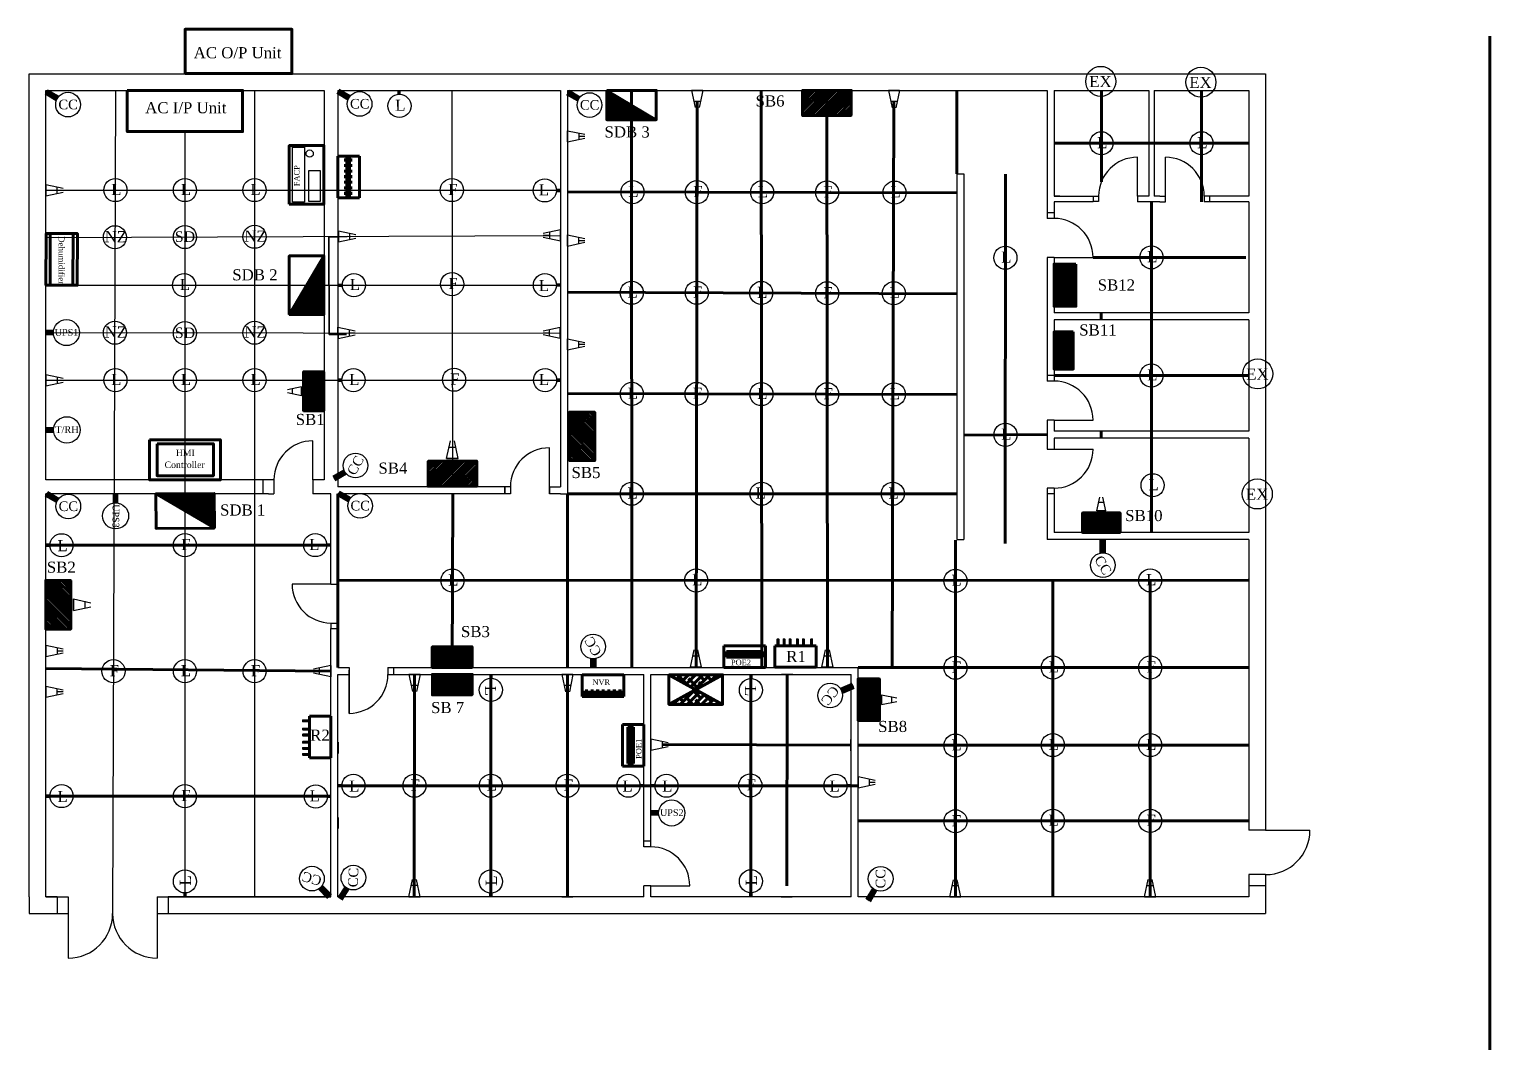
# Model space of a CAD drawing. Header units: metres. Extents: x 59 to 203, y 25 to 76.
# Drawn here: x 59.84 to 86.1, y 55.81 to 74.04 of the extents above; entities that cross this region are included whole.
import ezdxf
from ezdxf.enums import TextEntityAlignment as Align

# ---------------------------------------------------------------- set-up
doc = ezdxf.new("R2010")
doc.units = ezdxf.units.M
doc.header["$LTSCALE"] = 1e-05
doc.header["$MEASUREMENT"] = 0
doc.linetypes.add('DASHED2', pattern=[0.375, 0.25, -0.125])
doc.layers.add('Grid', color=140, linetype='Continuous')
doc.layers.add('Wire(Switch)', color=50, linetype='DASHED2')
doc.styles.get("Standard").update_dxf_attribs({"font": 'times.ttf'})

# ---------------------------------------------------------------- blocks, each defined once
blk = doc.blocks.new('normal door')
for p, q in [((0, 0.125), (0, 0.825)), ((-0.7, 0.125), (-0.8, 0.125)), ((-0.8, 0.125), (-0.8, 0)), ((-0.7, 0), (-0.8, 0)), ((-0.7, 0.125), (-0.7, 0)), ((0, 0.125), (0, 0))]:
    blk.add_line(p, q)
blk.add_arc((0, 0.125), 0.7, 90, 180)

msp = doc.modelspace()

# ---------------------------------------------------------------- hatches: boundary and pattern name
at = {"lineweight": 60}
h = msp.add_hatch(dxfattribs=at)
h.set_pattern_fill('ANSI31', color=256, scale=0.221801, angle=0.0166, style=0)
h.set_pattern_definition([(45.01664, (58.831054, 57.83356), (-0.019610316, 0.019598928), [])])
h.paths.add_polyline_path([(71.113, 72.407), (70.223, 72.933), (70.223, 72.407)])
h = msp.add_hatch(dxfattribs=at)
h.set_pattern_fill('ANSI31', color=256, scale=0.447342, angle=180)
h.set_pattern_definition([(225, (111.40776, 100.661645), (0.03953984, -0.03953984), [])])
h.paths.add_polyline_path([(74.617, 72.484), (74.617, 72.934), (73.743, 72.934), (73.743, 72.484)])
h = msp.add_hatch(dxfattribs=at)
h.set_pattern_fill('ANSI31', color=256, scale=0.261867, angle=90, style=0)
h.set_pattern_definition([(135, (82.33848, 55.454056), (-0.02314598, -0.02314598), [])])
h.paths.add_polyline_path([(65.137, 69.959), (64.515, 68.909), (65.137, 68.909)])
h = msp.add_hatch(dxfattribs=at)
h.set_pattern_fill('ANSI31', color=256, scale=0.388692, angle=-90)
h.set_pattern_definition([(315, (54.17217, 101.781006), (0.034355855, 0.034355855), [])])
h.paths.add_polyline_path([(78.655, 69.814), (78.264, 69.814), (78.264, 69.055), (78.655, 69.055)])
h = msp.add_hatch(dxfattribs=at)
h.set_pattern_fill('ANSI31', color=256, scale=0.342004, angle=-90)
h.set_pattern_definition([(315, (57.066023, 96.720635), (0.03022915, 0.03022915), [])])
h.paths.add_polyline_path([(78.608, 68.593), (78.264, 68.593), (78.264, 67.925), (78.608, 67.925)])
h = msp.add_hatch(dxfattribs=at)
h.set_pattern_fill('ANSI31', color=256, scale=0.359311, angle=90)
h.set_pattern_definition([(135, (87.405486, 37.62335), (-0.03175889, -0.03175889), [])])
h.paths.add_polyline_path([(64.773, 67.174), (65.135, 67.174), (65.135, 67.876), (64.773, 67.876)])
h = msp.add_hatch(dxfattribs=at)
h.set_pattern_fill('ANSI31', color=256, scale=0.447342, angle=-90)
h.set_pattern_definition([(315, (41.83, 103.94314), (0.03953984, 0.03953984), [])])
h.paths.add_polyline_path([(70.007, 67.153), (69.557, 67.153), (69.557, 66.279), (70.007, 66.279)])
h = msp.add_hatch(dxfattribs=at)
h.set_pattern_fill('ANSI31', color=256, scale=0.447342)
h.set_pattern_definition([(45, (30.219447, 38.091794), (-0.03953984, 0.03953984), [])])
h.paths.add_polyline_path([(67.01, 66.269), (67.01, 65.819), (67.884, 65.819), (67.884, 66.269)])
h = msp.add_hatch(dxfattribs=at)
h.set_pattern_fill('ANSI31', color=256, scale=0.261867, angle=180.422, style=0)
h.set_pattern_definition([(225.42197, (76.49242, 82.988565), (0.023315812, -0.02297489), [])])
h.paths.add_polyline_path([(62.114, 65.68), (63.169, 65.066), (63.164, 65.688)])
h = msp.add_hatch(dxfattribs=at)
h.set_pattern_fill('ANSI31', color=256, scale=0.347025)
h.set_pattern_definition([(45, (50.232617, 43.47979), (-0.03067299, 0.03067299), [])])
h.paths.add_polyline_path([(78.773, 65.338), (78.773, 64.989), (79.451, 64.989), (79.451, 65.338)])
h = msp.add_hatch(dxfattribs=at)
h.set_pattern_fill('ANSI31', color=256, scale=0.447342, angle=-90)
h.set_pattern_definition([(315, (32.40969, 100.91581), (0.03953984, 0.03953984), [])])
h.paths.add_polyline_path([(60.587, 64.125), (60.137, 64.125), (60.137, 63.251), (60.587, 63.251)])
h = msp.add_hatch(dxfattribs=at)
h.set_pattern_fill('ANSI31', color=256, scale=0.367618)
h.set_pattern_definition([(45, (36.84851, 39.77544), (-0.032493114, 0.032493114), [])])
h.paths.add_polyline_path([(67.082, 62.931), (67.082, 62.561), (67.8, 62.561), (67.8, 62.931)])
h = msp.add_hatch(dxfattribs=at)
h.set_pattern_fill('ANSI31', color=256, scale=0.365629, angle=180)
h.set_pattern_definition([(225, (97.87356, 85.096983), (0.03231735, -0.03231735), [])])
h.paths.add_polyline_path([(67.803, 62.067), (67.803, 62.434), (67.089, 62.434), (67.089, 62.067)])
h = msp.add_hatch(dxfattribs=at)
h.set_pattern_fill('ANSI38', color=256, scale=0.720766)
h.set_pattern_definition([(45, (22.98428, 18.68892), (-0.06370732, 0.06370732), []), (135, (22.98428, 18.68892), (-0.19112195, 0.06370732), [0.2252394, -0.13514363])])
h.paths.add_polyline_path([(71.338, 62.428), (71.822, 62.162), (72.305, 62.428)])
h.paths.add_polyline_path([(72.305, 61.896), (71.822, 62.162), (71.338, 61.896)])
h = msp.add_hatch(dxfattribs=at)
h.set_pattern_fill('ANSI31', color=256, scale=0.382647, angle=-90)
h.set_pattern_definition([(315, (51.021834, 93.823957), (0.033821574, 0.033821574), [])])
h.paths.add_polyline_path([(75.124, 62.354), (74.739, 62.354), (74.739, 61.607), (75.124, 61.607)])

# ---------------------------------------------------------------- linework, layer by layer
for p, q in [((86.096, 73.912), (86.096, 44.059)), ((60.331, 72.761), (60.131, 72.878)), ((60.346, 72.793), (60.146, 72.91)), ((60.363, 72.817), (60.163, 72.934)), ((65.573, 72.773), (65.373, 72.89)), ((65.588, 72.805), (65.388, 72.922)), ((65.605, 72.829), (65.405, 72.946)), ((69.706, 72.753), (69.506, 72.87)), ((69.721, 72.785), (69.521, 72.902)), ((69.737, 72.809), (69.538, 72.926)), ((60.216, 70.362), (60.216, 69.434)), ((60.631, 70.36), (60.625, 69.433)), ((60.275, 68.604), (60.135, 68.604)), ((60.275, 68.556), (60.135, 68.556)), ((60.275, 68.604), (60.275, 68.604)), ((60.278, 66.855), (60.135, 66.855)), ((60.278, 66.805), (60.135, 66.805)), ((60.278, 66.855), (60.278, 66.855)), ((65.501, 66.103), (65.302, 65.985)), ((65.514, 66.077), (65.315, 65.959)), ((65.535, 66.049), (65.336, 65.93)), ((60.335, 65.536), (60.135, 65.653)), ((60.35, 65.568), (60.151, 65.685)), ((60.367, 65.592), (60.167, 65.709)), ((61.368, 65.518), (61.368, 65.684)), ((61.416, 65.518), (61.416, 65.684)), ((65.582, 65.547), (65.382, 65.664)), ((65.597, 65.579), (65.397, 65.696)), ((65.614, 65.603), (65.414, 65.72)), ((61.416, 65.518), (61.416, 65.518)), ((79.105, 64.618), (79.103, 64.849)), ((79.14, 64.621), (79.138, 64.852)), ((79.169, 64.619), (79.167, 64.85)), ((69.948, 62.716), (69.949, 62.559)), ((69.978, 62.715), (69.978, 62.559)), ((70.013, 62.717), (70.013, 62.559)), ((71.338, 62.428), (72.305, 61.896)), ((72.305, 62.428), (71.338, 61.896)), ((74.427, 62.171), (74.641, 62.259)), ((74.443, 62.139), (74.657, 62.227)), ((74.452, 62.112), (74.666, 62.2)), ((71.157, 59.967), (71.016, 59.967)), ((71.157, 59.919), (71.016, 59.919)), ((71.157, 59.967), (71.157, 59.967)), ((65.054, 58.584), (65.216, 58.418)), ((65.077, 58.603), (65.238, 58.437)), ((65.1, 58.63), (65.261, 58.464)), ((65.525, 58.611), (65.401, 58.415)), ((65.548, 58.594), (65.425, 58.398)), ((65.58, 58.577), (65.456, 58.382)), ((75.01, 58.585), (74.893, 58.385)), ((75.034, 58.569), (74.917, 58.369)), ((75.065, 58.553), (74.949, 58.353))]:
    msp.add_line(p, q, dxfattribs=at)
for p, q in [((59.839, 58.434), (59.839, 73.234)), ((69.389, 73.234), (69.539, 73.234)), ((78.114, 73.234), (78.264, 73.234)), ((79.964, 73.234), (80.064, 73.234)), ((82.064, 73.234), (82.064, 68.934)), ((60.139, 72.934), (65.139, 72.934)), ((65.139, 72.934), (65.139, 65.934)), ((65.389, 72.934), (65.389, 69.304)), ((69.389, 72.934), (69.389, 65.809)), ((69.514, 72.934), (69.514, 65.684)), ((78.139, 72.934), (78.139, 70.634)), ((78.139, 72.934), (78.139, 70.634)), ((78.264, 72.934), (78.264, 71.034)), ((79.964, 72.934), (79.964, 71.034)), ((80.064, 72.934), (80.064, 71.034)), ((81.764, 72.934), (81.764, 71.034)), ((81.764, 72.934), (81.764, 71.034)), ((81.764, 72.934), (81.764, 71.034)), ((82.064, 72.934), (82.064, 71.034)), ((79.764, 71.034), (79.764, 71.734)), ((80.264, 71.034), (80.264, 71.734)), ((76.514, 71.434), (76.514, 64.859)), ((76.514, 71.434), (76.639, 71.434)), ((76.639, 71.434), (76.639, 64.859)), ((78.364, 71.034), (78.264, 71.034)), ((78.264, 71.034), (79.064, 71.034)), ((78.264, 70.934), (78.264, 70.634)), ((78.964, 70.934), (78.264, 70.934)), ((78.964, 71.034), (78.964, 70.934)), ((78.964, 71.034), (78.964, 70.935)), ((79.064, 70.935), (78.964, 70.935)), ((79.064, 71.034), (79.064, 70.935)), ((79.764, 71.034), (79.764, 70.934)), ((79.964, 71.034), (79.764, 71.034)), ((80.164, 70.934), (79.764, 70.934)), ((80.164, 71.034), (80.064, 71.034)), ((80.164, 71.034), (80.264, 71.034)), ((80.164, 70.934), (80.264, 70.934)), ((80.264, 70.934), (80.264, 71.034)), ((81.764, 71.034), (80.964, 71.034)), ((80.964, 71.034), (80.964, 70.934)), ((81.764, 70.934), (80.964, 70.934)), ((81.064, 70.934), (81.064, 71.034)), ((81.764, 70.934), (81.764, 69.934)), ((81.764, 70.934), (81.764, 68.934)), ((78.264, 70.734), (78.139, 70.734)), ((78.264, 70.634), (78.139, 70.634)), ((78.139, 69.934), (78.139, 67.709)), ((78.139, 69.934), (78.139, 67.709)), ((78.264, 69.934), (78.139, 69.934)), ((78.264, 69.934), (78.264, 68.934)), ((78.264, 69.934), (78.964, 69.934)), ((65.389, 69.304), (65.389, 65.809)), ((81.764, 68.934), (78.264, 68.934)), ((78.264, 68.809), (78.264, 67.709)), ((81.764, 68.809), (78.264, 68.809)), ((82.064, 68.934), (82.064, 68.834)), ((82.064, 68.834), (82.064, 68.734)), ((78.264, 67.809), (78.139, 67.809)), ((78.264, 67.709), (78.139, 67.709)), ((78.139, 67.009), (78.139, 66.484)), ((78.264, 67.009), (78.139, 67.009)), ((78.264, 67.009), (78.264, 66.809)), ((78.264, 67.009), (78.964, 67.009)), ((81.764, 66.809), (78.264, 66.809)), ((82.064, 66.81), (82.064, 66.673)), ((64.939, 65.934), (64.939, 66.634)), ((78.139, 66.484), (78.964, 66.484)), ((78.264, 66.684), (78.264, 66.484)), ((81.764, 66.684), (78.264, 66.684)), ((64.139, 65.934), (60.139, 65.934)), ((64.039, 65.934), (64.039, 65.684)), ((64.239, 65.934), (64.139, 65.934)), ((64.239, 65.934), (64.239, 65.684)), ((65.139, 65.934), (64.939, 65.934)), ((64.939, 65.934), (64.939, 65.684)), ((60.139, 58.434), (60.139, 65.684)), ((64.139, 65.684), (60.139, 65.684)), ((64.139, 65.684), (64.239, 65.684)), ((65.264, 65.684), (64.939, 65.684)), ((65.264, 64.059), (65.264, 65.684)), ((68.39, 65.809), (65.389, 65.809)), ((65.389, 64.059), (65.389, 65.684)), ((68.39, 65.684), (65.389, 65.684)), ((68.39, 65.684), (68.39, 65.809)), ((69.19, 65.684), (69.19, 65.809)), ((69.19, 65.809), (69.389, 65.809)), ((69.39, 65.684), (69.19, 65.684)), ((69.389, 65.684), (69.514, 65.684)), ((78.139, 65.784), (78.139, 64.859)), ((78.264, 65.784), (78.139, 65.784)), ((78.264, 65.684), (78.139, 65.684)), ((78.264, 65.784), (78.264, 64.984)), ((76.514, 64.859), (76.639, 64.859)), ((81.764, 64.859), (78.139, 64.859)), ((81.764, 64.984), (78.264, 64.984)), ((65.264, 64.059), (65.389, 64.059)), ((65.264, 58.434), (65.264, 63.259)), ((65.264, 63.259), (65.389, 63.259)), ((65.389, 62.559), (65.389, 63.259)), ((65.389, 62.559), (65.589, 62.559)), ((65.389, 62.559), (65.589, 62.559)), ((65.589, 62.559), (65.589, 62.434)), ((65.589, 61.734), (65.589, 62.514)), ((66.289, 62.559), (74.739, 62.559)), ((66.289, 62.559), (66.289, 62.434)), ((66.389, 62.559), (66.389, 62.434)), ((74.739, 58.434), (74.739, 62.559)), ((65.264, 58.434), (65.264, 62.434)), ((65.389, 58.434), (65.389, 62.434)), ((65.389, 62.434), (65.589, 62.434)), ((65.589, 62.434), (65.589, 61.734)), ((66.289, 62.434), (70.889, 62.434)), ((70.889, 59.334), (70.889, 62.434)), ((71.014, 59.334), (71.014, 62.434)), ((71.014, 62.434), (74.614, 62.434)), ((74.614, 58.434), (74.614, 62.434)), ((82.064, 59.831), (82.064, 59.634)), ((82.064, 59.634), (82.864, 59.634)), ((71.014, 59.434), (70.889, 59.434)), ((71.014, 59.334), (70.889, 59.334)), ((82.064, 58.834), (82.064, 58.134)), ((70.889, 58.434), (70.889, 58.634)), ((71.014, 58.634), (70.889, 58.634)), ((71.014, 58.434), (71.014, 58.634)), ((71.014, 58.634), (71.714, 58.634)), ((59.839, 58.434), (59.839, 58.134)), ((60.339, 58.434), (60.139, 58.434)), ((60.139, 58.434), (60.539, 58.434)), ((60.339, 58.434), (60.339, 58.134)), ((60.539, 58.434), (60.539, 58.134)), ((62.139, 58.434), (65.264, 58.434)), ((62.139, 58.434), (62.139, 58.134)), ((65.264, 58.434), (62.339, 58.434)), ((62.339, 58.434), (62.339, 58.134)), ((75.739, 58.434), (75.739, 58.436)), ((59.839, 58.134), (60.139, 58.134)), ((60.139, 58.134), (60.539, 58.134)), ((60.539, 58.134), (60.539, 57.334)), ((62.139, 58.134), (82.064, 58.134)), ((62.139, 58.134), (62.139, 57.334))]:
    msp.add_line(p, q)
at = {"color": 0, "lineweight": 60}
for p, q in [((66.483, 72.934), (66.484, 72.863)), ((66.492, 72.934), (66.493, 72.864)), ((70.223, 72.933), (71.113, 72.407)), ((75.386, 72.934), (75.386, 72.934)), ((65.389, 71.005), (65.389, 71.753)), ((65.389, 71.753), (65.774, 71.753)), ((65.523, 71.71), (65.523, 71.66)), ((65.623, 71.71), (65.523, 71.71)), ((65.623, 71.71), (65.623, 71.66)), ((65.774, 71.753), (65.774, 71.005)), ((65.623, 71.66), (65.523, 71.66)), ((65.523, 71.61), (65.523, 71.56)), ((65.623, 71.61), (65.523, 71.61)), ((65.623, 71.61), (65.523, 71.61)), ((65.623, 71.56), (65.523, 71.56)), ((65.523, 71.51), (65.523, 71.46)), ((65.623, 71.51), (65.523, 71.51)), ((65.623, 71.46), (65.523, 71.46)), ((65.623, 71.61), (65.623, 71.56)), ((65.623, 71.51), (65.623, 71.46)), ((65.523, 71.41), (65.523, 71.36)), ((65.623, 71.41), (65.523, 71.41)), ((65.623, 71.36), (65.523, 71.36)), ((65.523, 71.31), (65.523, 71.26)), ((65.623, 71.31), (65.523, 71.31)), ((65.623, 71.26), (65.523, 71.26)), ((65.523, 71.21), (65.523, 71.16)), ((65.623, 71.21), (65.523, 71.21)), ((65.623, 71.16), (65.523, 71.16)), ((65.623, 71.41), (65.623, 71.36)), ((65.623, 71.31), (65.623, 71.26)), ((65.623, 71.21), (65.623, 71.16)), ((65.774, 71.005), (65.389, 71.005)), ((65.523, 71.11), (65.523, 71.06)), ((65.623, 71.11), (65.523, 71.11)), ((65.623, 71.06), (65.523, 71.06)), ((65.623, 71.11), (65.623, 71.06)), ((69.387, 71.139), (69.316, 71.14)), ((69.387, 71.13), (69.316, 71.131)), ((64.515, 68.909), (65.137, 69.959)), ((65.398, 69.436), (65.469, 69.437)), ((65.398, 69.427), (65.469, 69.428)), ((69.39, 69.44), (69.319, 69.44)), ((69.39, 69.431), (69.319, 69.431)), ((79.113, 68.934), (79.113, 68.809)), ((65.389, 67.731), (65.46, 67.731)), ((65.389, 67.721), (65.46, 67.721)), ((69.39, 67.732), (69.32, 67.731)), ((69.39, 67.722), (69.32, 67.722)), ((79.112, 66.809), (79.112, 66.684)), ((63.169, 65.066), (62.114, 65.68)), ((65.389, 62.559), (65.389, 65.684)), ((79.112, 64.989), (79.112, 64.984)), ((60.142, 64.762), (60.213, 64.762)), ((60.142, 64.753), (60.213, 64.753)), ((65.26, 64.765), (65.189, 64.765)), ((65.26, 64.756), (65.189, 64.756)), ((72.326, 62.561), (72.326, 62.946)), ((72.326, 62.946), (73.073, 62.946)), ((72.373, 62.846), (73.023, 62.846)), ((72.373, 62.846), (72.373, 62.746)), ((72.423, 62.846), (72.423, 62.746)), ((72.473, 62.846), (72.473, 62.746)), ((72.473, 62.846), (72.473, 62.746)), ((72.523, 62.846), (72.523, 62.746)), ((72.573, 62.846), (72.573, 62.746)), ((72.623, 62.846), (72.623, 62.746)), ((72.673, 62.846), (72.673, 62.746)), ((72.723, 62.846), (72.723, 62.746)), ((72.773, 62.846), (72.773, 62.746)), ((72.823, 62.846), (72.823, 62.746)), ((72.873, 62.846), (72.873, 62.746)), ((72.923, 62.846), (72.923, 62.746)), ((72.973, 62.846), (72.973, 62.746)), ((73.023, 62.846), (73.023, 62.746)), ((73.073, 62.946), (73.073, 62.561)), ((73.241, 62.564), (73.241, 62.948)), ((73.241, 62.948), (73.988, 62.948)), ((73.988, 62.948), (73.988, 62.564)), ((73.073, 62.561), (72.326, 62.561)), ((72.373, 62.746), (73.023, 62.746)), ((73.988, 62.564), (73.241, 62.564)), ((68.135, 62.435), (68.135, 62.365)), ((68.144, 62.435), (68.144, 62.365)), ((69.78, 62.425), (70.527, 62.425)), ((69.78, 62.04), (69.78, 62.425)), ((70.527, 62.425), (70.527, 62.04)), ((72.81, 62.431), (72.81, 62.36)), ((72.819, 62.431), (72.819, 62.36)), ((70.527, 62.04), (69.78, 62.04)), ((69.884, 62.14), (69.834, 62.14)), ((69.834, 62.04), (69.834, 62.14)), ((69.884, 62.04), (69.834, 62.04)), ((69.884, 62.04), (69.884, 62.14)), ((69.984, 62.14), (69.934, 62.14)), ((69.934, 62.04), (69.934, 62.14)), ((69.984, 62.04), (69.934, 62.04)), ((69.984, 62.04), (69.984, 62.14)), ((70.084, 62.14), (70.034, 62.14)), ((70.034, 62.04), (70.034, 62.14)), ((70.084, 62.04), (70.034, 62.04)), ((70.084, 62.04), (70.084, 62.14)), ((70.184, 62.14), (70.134, 62.14)), ((70.134, 62.04), (70.134, 62.14)), ((70.184, 62.04), (70.134, 62.04)), ((70.184, 62.04), (70.184, 62.14)), ((70.284, 62.14), (70.234, 62.14)), ((70.234, 62.04), (70.234, 62.14)), ((70.284, 62.04), (70.234, 62.04)), ((70.284, 62.04), (70.284, 62.14)), ((70.384, 62.14), (70.334, 62.14)), ((70.334, 62.04), (70.334, 62.14)), ((70.384, 62.04), (70.334, 62.04)), ((70.384, 62.04), (70.384, 62.14)), ((70.384, 62.04), (70.384, 62.14)), ((70.484, 62.14), (70.434, 62.14)), ((70.434, 62.04), (70.434, 62.14)), ((70.484, 62.04), (70.434, 62.04)), ((70.484, 62.04), (70.484, 62.14)), ((64.879, 60.936), (64.879, 61.684)), ((64.879, 61.684), (65.264, 61.684)), ((65.264, 61.684), (65.264, 60.936)), ((70.503, 60.787), (70.503, 61.535)), ((70.503, 61.535), (70.888, 61.535)), ((70.603, 61.485), (70.703, 61.485)), ((70.603, 60.835), (70.603, 61.485)), ((70.703, 60.835), (70.703, 61.485)), ((70.888, 61.535), (70.888, 60.787)), ((70.603, 61.435), (70.703, 61.435)), ((70.603, 61.385), (70.703, 61.385)), ((70.603, 61.335), (70.703, 61.335)), ((70.603, 61.285), (70.703, 61.285)), ((70.603, 61.235), (70.703, 61.235)), ((70.603, 61.185), (70.703, 61.185)), ((65.264, 60.936), (64.879, 60.936)), ((70.603, 61.135), (70.703, 61.135)), ((70.603, 61.085), (70.703, 61.085)), ((70.603, 61.035), (70.703, 61.035)), ((70.603, 60.985), (70.703, 60.985)), ((70.603, 60.935), (70.703, 60.935)), ((70.603, 60.935), (70.703, 60.935)), ((70.888, 60.787), (70.503, 60.787)), ((70.603, 60.885), (70.703, 60.885)), ((70.603, 60.835), (70.703, 60.835)), ((65.388, 60.439), (65.459, 60.439)), ((65.388, 60.43), (65.459, 60.43)), ((70.89, 60.439), (70.82, 60.439)), ((70.89, 60.43), (70.82, 60.43)), ((71.015, 60.439), (71.086, 60.439)), ((71.015, 60.43), (71.086, 60.43)), ((74.614, 60.439), (74.543, 60.439)), ((74.614, 60.43), (74.543, 60.43)), ((60.142, 60.252), (60.213, 60.252)), ((60.142, 60.242), (60.213, 60.242)), ((65.268, 60.246), (65.198, 60.246)), ((65.268, 60.237), (65.198, 60.237)), ((62.634, 58.434), (62.634, 58.505)), ((62.643, 58.434), (62.643, 58.505)), ((68.134, 58.432), (68.134, 58.503)), ((68.143, 58.432), (68.143, 58.503)), ((72.809, 58.436), (72.809, 58.507)), ((72.818, 58.436), (72.818, 58.507))]:
    msp.add_line(p, q, dxfattribs=at)
at = {"color": 0}
for p, q in [((71.746, 72.935), (71.948, 72.935)), ((71.948, 72.935), (71.746, 72.935)), ((71.746, 72.935), (71.812, 72.626)), ((71.906, 72.737), (71.788, 72.737)), ((71.847, 72.737), (71.847, 72.626)), ((71.847, 72.737), (71.847, 72.626)), ((71.948, 72.935), (71.882, 72.626)), ((75.284, 72.934), (75.486, 72.934)), ((75.486, 72.934), (75.284, 72.934)), ((75.284, 72.934), (75.35, 72.624)), ((75.444, 72.735), (75.326, 72.735)), ((75.385, 72.735), (75.385, 72.624)), ((75.385, 72.735), (75.385, 72.624)), ((75.486, 72.934), (75.42, 72.624)), ((69.519, 72.009), (69.519, 72.211)), ((69.519, 72.211), (69.828, 72.146)), ((69.519, 72.211), (69.519, 72.009)), ((69.519, 72.009), (69.829, 72.075)), ((69.718, 72.169), (69.718, 72.052)), ((69.718, 72.11), (69.828, 72.111)), ((69.718, 72.11), (69.828, 72.111)), ((60.139, 71.042), (60.139, 71.244)), ((60.139, 71.244), (60.449, 71.178)), ((60.139, 71.244), (60.139, 71.042)), ((60.338, 71.201), (60.338, 71.084)), ((65.139, 71.042), (65.139, 71.244)), ((65.139, 71.244), (65.139, 71.042)), ((60.139, 71.042), (60.449, 71.107)), ((60.338, 71.143), (60.449, 71.143)), ((60.338, 71.143), (60.449, 71.143)), ((65.399, 70.21), (65.398, 70.412)), ((65.398, 70.412), (65.708, 70.347)), ((65.398, 70.412), (65.399, 70.21)), ((65.597, 70.37), (65.597, 70.253)), ((69.389, 70.427), (69.08, 70.361)), ((69.19, 70.385), (69.19, 70.267)), ((69.389, 70.225), (69.389, 70.427)), ((69.389, 70.427), (69.389, 70.225)), ((65.399, 70.21), (65.708, 70.277)), ((65.597, 70.311), (65.708, 70.312)), ((65.597, 70.311), (65.708, 70.312)), ((69.19, 70.326), (69.08, 70.326)), ((69.19, 70.326), (69.08, 70.326)), ((69.389, 70.225), (69.08, 70.291)), ((69.517, 70.137), (69.516, 70.339)), ((69.516, 70.339), (69.826, 70.274)), ((69.516, 70.339), (69.517, 70.137)), ((69.517, 70.137), (69.826, 70.204)), ((69.715, 70.297), (69.715, 70.18)), ((69.715, 70.239), (69.826, 70.239)), ((69.715, 70.239), (69.826, 70.239)), ((65.391, 68.475), (65.39, 68.677)), ((65.39, 68.677), (65.7, 68.612)), ((65.39, 68.677), (65.391, 68.475)), ((65.391, 68.475), (65.7, 68.542)), ((65.589, 68.635), (65.59, 68.518)), ((65.59, 68.577), (65.7, 68.577)), ((65.59, 68.577), (65.7, 68.577)), ((69.387, 68.674), (69.078, 68.608)), ((69.188, 68.573), (69.078, 68.573)), ((69.188, 68.573), (69.078, 68.573)), ((69.387, 68.472), (69.078, 68.538)), ((69.188, 68.632), (69.188, 68.514)), ((69.387, 68.472), (69.387, 68.674)), ((69.387, 68.674), (69.387, 68.472)), ((69.517, 68.268), (69.516, 68.47)), ((69.516, 68.47), (69.826, 68.405)), ((69.516, 68.47), (69.517, 68.268)), ((69.517, 68.268), (69.826, 68.335)), ((69.715, 68.429), (69.715, 68.311)), ((69.715, 68.37), (69.826, 68.37)), ((69.715, 68.37), (69.826, 68.37)), ((60.14, 67.625), (60.14, 67.827)), ((60.14, 67.827), (60.449, 67.761)), ((60.14, 67.827), (60.14, 67.625)), ((60.339, 67.785), (60.339, 67.667)), ((60.14, 67.625), (60.449, 67.691)), ((60.339, 67.726), (60.449, 67.726)), ((60.339, 67.726), (60.449, 67.726)), ((64.736, 67.608), (64.481, 67.554)), ((64.736, 67.442), (64.481, 67.496)), ((64.572, 67.477), (64.572, 67.573)), ((64.736, 67.608), (64.736, 67.442)), ((64.736, 67.442), (64.736, 67.608)), ((67.343, 66.315), (67.411, 66.633)), ((67.387, 66.519), (67.507, 66.519)), ((67.551, 66.315), (67.483, 66.633)), ((67.551, 66.315), (67.343, 66.315)), ((67.343, 66.315), (67.551, 66.315)), ((61.388, 65.934), (61.388, 65.934)), ((79.031, 65.374), (79.084, 65.62)), ((79.065, 65.532), (79.159, 65.532)), ((79.192, 65.374), (79.14, 65.62)), ((79.192, 65.374), (79.031, 65.374)), ((79.031, 65.374), (79.192, 65.374)), ((60.633, 63.585), (60.633, 63.792)), ((60.633, 63.792), (60.95, 63.724)), ((60.633, 63.792), (60.633, 63.585)), ((60.633, 63.585), (60.95, 63.652)), ((60.837, 63.749), (60.837, 63.628)), ((60.141, 62.758), (60.141, 62.96)), ((60.141, 62.96), (60.451, 62.894)), ((60.141, 62.96), (60.141, 62.758)), ((60.141, 62.758), (60.451, 62.824)), ((60.34, 62.918), (60.34, 62.8)), ((60.34, 62.859), (60.451, 62.859)), ((60.34, 62.859), (60.451, 62.859)), ((71.725, 62.566), (71.791, 62.875)), ((71.885, 62.764), (71.767, 62.764)), ((71.826, 62.764), (71.826, 62.875)), ((71.826, 62.764), (71.826, 62.875)), ((71.927, 62.566), (71.861, 62.875)), ((74.089, 62.566), (74.155, 62.875)), ((74.249, 62.764), (74.131, 62.764)), ((74.19, 62.764), (74.19, 62.875)), ((74.19, 62.764), (74.19, 62.875)), ((74.291, 62.566), (74.225, 62.875)), ((65.259, 62.593), (64.949, 62.527)), ((65.06, 62.433), (65.06, 62.551)), ((65.259, 62.593), (65.259, 62.391)), ((65.259, 62.391), (65.259, 62.593)), ((71.725, 62.566), (71.927, 62.566)), ((71.927, 62.566), (71.725, 62.566)), ((74.089, 62.566), (74.291, 62.566)), ((74.291, 62.566), (74.089, 62.566)), ((65.06, 62.492), (64.949, 62.492)), ((65.06, 62.492), (64.949, 62.492)), ((65.259, 62.391), (64.949, 62.457)), ((66.663, 62.436), (66.865, 62.436)), ((66.865, 62.436), (66.663, 62.436)), ((66.663, 62.436), (66.729, 62.126)), ((66.823, 62.237), (66.705, 62.237)), ((66.764, 62.237), (66.764, 62.126)), ((66.764, 62.237), (66.764, 62.126)), ((66.865, 62.436), (66.799, 62.126)), ((69.413, 62.433), (69.615, 62.433)), ((69.615, 62.433), (69.413, 62.433)), ((69.413, 62.433), (69.479, 62.124)), ((69.573, 62.234), (69.456, 62.234)), ((69.514, 62.234), (69.514, 62.124)), ((69.514, 62.234), (69.514, 62.124)), ((69.615, 62.433), (69.55, 62.124)), ((73.363, 62.432), (73.565, 62.432)), ((73.565, 62.432), (73.363, 62.432)), ((60.141, 62.226), (60.141, 62.024)), ((60.141, 62.024), (60.141, 62.226)), ((60.141, 62.226), (60.451, 62.16)), ((60.141, 62.024), (60.451, 62.089)), ((60.34, 62.066), (60.34, 62.183)), ((60.34, 62.125), (60.451, 62.125)), ((60.34, 62.125), (60.451, 62.125)), ((75.163, 61.892), (75.163, 62.069)), ((75.163, 62.069), (75.435, 62.011)), ((75.163, 62.069), (75.163, 61.892)), ((75.338, 62.032), (75.338, 61.929)), ((75.163, 61.892), (75.435, 61.949)), ((65.394, 61.015), (65.394, 61.217)), ((65.394, 61.217), (65.394, 61.015)), ((71.017, 61.073), (71.017, 61.275)), ((71.017, 61.275), (71.326, 61.209)), ((71.017, 61.275), (71.017, 61.073)), ((71.216, 61.232), (71.216, 61.115)), ((74.612, 61.262), (74.612, 61.059)), ((74.612, 61.059), (74.612, 61.262)), ((71.017, 61.073), (71.326, 61.138)), ((71.216, 61.174), (71.326, 61.174)), ((71.216, 61.174), (71.326, 61.174)), ((74.741, 60.397), (74.74, 60.599)), ((74.74, 60.599), (75.05, 60.534)), ((74.74, 60.599), (74.741, 60.397)), ((74.741, 60.397), (75.05, 60.463)), ((74.939, 60.557), (74.939, 60.44)), ((74.939, 60.498), (75.05, 60.499)), ((74.939, 60.498), (75.05, 60.499)), ((65.394, 59.864), (65.394, 59.662)), ((65.394, 59.662), (65.394, 59.864)), ((66.663, 58.438), (66.729, 58.747)), ((66.823, 58.637), (66.705, 58.637)), ((66.764, 58.637), (66.764, 58.747)), ((66.764, 58.637), (66.764, 58.747)), ((66.865, 58.438), (66.799, 58.747)), ((76.388, 58.434), (76.454, 58.744)), ((76.548, 58.633), (76.43, 58.633)), ((76.489, 58.633), (76.489, 58.744)), ((76.489, 58.633), (76.489, 58.744)), ((76.59, 58.434), (76.524, 58.744)), ((79.888, 58.436), (79.954, 58.745)), ((80.048, 58.634), (79.93, 58.634)), ((79.989, 58.634), (79.989, 58.745)), ((79.989, 58.634), (79.989, 58.745)), ((80.09, 58.436), (80.024, 58.745)), ((66.663, 58.438), (66.865, 58.438)), ((66.865, 58.438), (66.663, 58.438)), ((69.413, 58.435), (69.615, 58.435)), ((69.615, 58.435), (69.413, 58.435)), ((73.356, 58.437), (73.558, 58.437)), ((73.558, 58.437), (73.356, 58.437)), ((76.388, 58.434), (76.59, 58.434)), ((76.59, 58.434), (76.388, 58.434)), ((79.888, 58.436), (80.09, 58.436)), ((80.09, 58.436), (79.888, 58.436))]:
    msp.add_line(p, q, dxfattribs=at)
at = {"lineweight": 60}
for points in [[(62.642, 73.238), (64.563, 73.238), (64.563, 74.036), (62.642, 74.036)], [(61.603, 72.934), (63.676, 72.934), (63.676, 72.195), (61.603, 72.195)], [(60.142, 70.362), (60.705, 70.36), (60.702, 69.433), (60.139, 69.434)], [(62.003, 66.654), (63.276, 66.654), (63.276, 65.932), (62.003, 65.932)], [(62.137, 66.582), (63.15, 66.582), (63.15, 66.008), (62.137, 66.008)], [(71.338, 62.428), (72.305, 62.428), (72.305, 61.896), (71.338, 61.896)]]:
    msp.add_lwpolyline(points, close=True, dxfattribs=at)
for points in [[(59.839, 65.934), (59.839, 73.234), (65.139, 73.234)], [(59.839, 73.234), (69.389, 73.234)], [(69.514, 73.234), (82.064, 73.234)], [(78.264, 73.234), (79.964, 73.234)], [(80.064, 73.234), (82.064, 73.234), (82.064, 71.034)], [(60.139, 65.934), (60.139, 72.934), (65.139, 72.934)], [(65.389, 72.934), (69.389, 72.934)], [(69.514, 72.934), (78.139, 72.934)], [(78.264, 72.934), (79.964, 72.934)], [(80.064, 72.934), (81.764, 72.934), (81.764, 71.034)], [(81.764, 70.934), (81.764, 68.934)], [(81.764, 68.809), (81.764, 66.809)], [(82.064, 68.809), (82.064, 66.809)], [(81.764, 66.684), (81.764, 64.984)], [(82.064, 66.684), (82.064, 59.831)], [(81.764, 64.859), (81.764, 59.634)], [(82.064, 59.634), (81.764, 59.634)], [(82.064, 58.834), (81.764, 58.834)], [(81.764, 58.834), (81.764, 58.434)], [(82.064, 58.634), (81.764, 58.634)], [(70.889, 58.434), (65.389, 58.434)], [(74.614, 58.434), (71.014, 58.434)], [(81.764, 58.434), (74.739, 58.434)]]:
    msp.add_lwpolyline(points)
at = {"color": 0, "lineweight": 60}
for points in [[(70.223, 72.933), (71.113, 72.934), (71.113, 72.407), (70.223, 72.407)], [(74.617, 72.484), (73.743, 72.484), (73.743, 72.934), (74.617, 72.934)], [(64.514, 70.893), (64.514, 71.943), (65.136, 71.943), (65.136, 70.893)], [(64.515, 68.909), (64.515, 69.959), (65.137, 69.959), (65.137, 68.909)], [(78.655, 69.814), (78.655, 69.055), (78.264, 69.055), (78.264, 69.814)], [(78.608, 68.593), (78.608, 67.925), (78.264, 67.925), (78.264, 68.593)], [(64.773, 67.174), (64.773, 67.876), (65.135, 67.876), (65.135, 67.174)], [(70.007, 67.153), (70.007, 66.279), (69.557, 66.279), (69.557, 67.153)], [(67.01, 66.269), (67.884, 66.269), (67.884, 65.819), (67.01, 65.819)], [(63.169, 65.066), (62.119, 65.059), (62.114, 65.68), (63.164, 65.688)], [(78.773, 65.338), (79.451, 65.338), (79.451, 64.989), (78.773, 64.989)], [(60.587, 64.125), (60.587, 63.251), (60.137, 63.251), (60.137, 64.125)], [(67.082, 62.931), (67.8, 62.931), (67.8, 62.561), (67.082, 62.561)], [(67.803, 62.067), (67.089, 62.067), (67.089, 62.434), (67.803, 62.434)], [(75.124, 62.354), (75.124, 61.607), (74.739, 61.607), (74.739, 62.354)]]:
    msp.add_lwpolyline(points, close=True, dxfattribs=at)
for points in [[(64.572, 70.924), (64.572, 71.914), (64.789, 71.914), (64.789, 70.924)], [(64.864, 70.937), (64.864, 71.496), (65.068, 71.496), (65.068, 70.937)]]:
    msp.add_lwpolyline(points, close=True)
at = {"linetype": 'Continuous', "lineweight": 35}
for points in [[(73.288, 62.948), (73.313, 62.948), (73.313, 63.071), (73.288, 63.071)], [(73.397, 62.948), (73.422, 62.948), (73.422, 63.071), (73.397, 63.071)], [(73.506, 62.948), (73.531, 62.948), (73.531, 63.071), (73.506, 63.071)], [(73.638, 62.948), (73.662, 62.948), (73.662, 63.071), (73.638, 63.071)], [(73.745, 62.948), (73.769, 62.948), (73.769, 63.071), (73.745, 63.071)], [(73.893, 62.948), (73.917, 62.948), (73.917, 63.071), (73.893, 63.071)], [(64.879, 61.588), (64.879, 61.613), (64.757, 61.613), (64.757, 61.588)], [(64.879, 61.44), (64.879, 61.465), (64.757, 61.465), (64.757, 61.44)], [(64.879, 61.333), (64.879, 61.358), (64.757, 61.358), (64.757, 61.333)], [(64.879, 61.202), (64.879, 61.226), (64.757, 61.226), (64.757, 61.202)], [(64.879, 61.093), (64.879, 61.117), (64.757, 61.117), (64.757, 61.093)], [(64.879, 60.984), (64.879, 61.008), (64.757, 61.008), (64.757, 60.984)]]:
    msp.add_lwpolyline(points, close=True, dxfattribs=at)
for centre, radius in [((79.103, 73.098), 0.27), ((80.902, 73.083), 0.27), ((64.881, 71.799), 0.0658), ((81.925, 67.838), 0.27), ((81.917, 65.679), 0.27)]:
    msp.add_circle(centre, radius)
at = {"color": 0}
for centre, radius in [((60.537, 72.68), 0.222), ((65.779, 72.692), 0.222), ((66.495, 72.657), 0.208), ((69.912, 72.672), 0.222), ((79.114, 71.984), 0.208), ((80.914, 71.984), 0.208), ((61.389, 71.143), 0.208), ((62.639, 71.143), 0.208), ((63.89, 71.143), 0.208), ((67.438, 71.143), 0.208), ((69.108, 71.137), 0.208), ((70.685, 71.107), 0.208), ((71.844, 71.105), 0.208), ((73.014, 71.103), 0.208), ((74.182, 71.1), 0.208), ((75.396, 71.098), 0.208), ((61.38, 70.294), 0.208), ((62.639, 70.299), 0.208), ((63.89, 70.304), 0.208), ((77.388, 69.927), 0.208), ((80.014, 69.934), 0.208), ((62.622, 69.434), 0.208), ((65.677, 69.434), 0.208), ((67.442, 69.452), 0.208), ((69.111, 69.434), 0.208), ((70.671, 69.297), 0.208), ((71.84, 69.298), 0.208), ((73, 69.293), 0.208), ((74.184, 69.287), 0.208), ((75.382, 69.288), 0.208), ((60.508, 68.58), 0.234), ((61.38, 68.579), 0.208), ((62.639, 68.57), 0.208), ((63.89, 68.579), 0.208), ((80.014, 67.809), 0.208), ((61.388, 67.726), 0.208), ((62.639, 67.726), 0.208), ((63.89, 67.726), 0.208), ((65.668, 67.726), 0.208), ((67.476, 67.734), 0.208), ((69.112, 67.726), 0.208), ((70.673, 67.479), 0.208), ((71.837, 67.478), 0.208), ((73.002, 67.475), 0.208), ((74.186, 67.472), 0.208), ((75.385, 67.47), 0.208), ((60.516, 66.83), 0.239), ((77.389, 66.743), 0.208), ((65.705, 66.19), 0.222), ((80.035, 65.836), 0.208), ((60.542, 65.455), 0.222), ((65.788, 65.466), 0.222), ((70.67, 65.684), 0.208), ((73.005, 65.684), 0.208), ((75.363, 65.684), 0.208), ((61.392, 65.285), 0.234), ((60.421, 64.757), 0.208), ((62.639, 64.758), 0.208), ((64.981, 64.76), 0.208), ((79.141, 64.399), 0.222), ((71.831, 64.124), 0.208), ((79.993, 64.126), 0.208), ((67.446, 64.122), 0.208), ((76.491, 64.116), 0.208), ((69.977, 62.936), 0.222), ((76.491, 62.555), 0.208), ((78.241, 62.558), 0.208), ((79.992, 62.558), 0.208), ((61.354, 62.492), 0.208), ((62.639, 62.492), 0.208), ((63.892, 62.492), 0.208), ((68.139, 62.157), 0.208), ((72.814, 62.152), 0.208), ((74.237, 62.056), 0.222), ((76.491, 61.155), 0.208), ((78.241, 61.164), 0.208), ((79.992, 61.164), 0.208), ((60.421, 60.247), 0.208), ((62.639, 60.245), 0.208), ((64.99, 60.24), 0.208), ((65.667, 60.434), 0.208), ((66.763, 60.434), 0.208), ((68.139, 60.434), 0.208), ((69.515, 60.434), 0.208), ((70.612, 60.434), 0.208), ((71.294, 60.434), 0.208), ((72.803, 60.439), 0.208), ((74.335, 60.434), 0.208), ((71.389, 59.943), 0.234), ((76.491, 59.793), 0.208), ((78.24, 59.802), 0.208), ((79.991, 59.802), 0.208), ((62.639, 58.713), 0.208), ((64.922, 58.763), 0.222), ((65.667, 58.781), 0.222), ((68.139, 58.711), 0.208), ((72.814, 58.715), 0.208), ((75.146, 58.76), 0.222)]:
    msp.add_circle(centre, radius, dxfattribs=at)
for centre, radius, start, end in [((79.764, 71.034), 0.7, 90, 180), ((80.264, 71.034), 0.7, 0, 90), ((78.264, 69.934), 0.7, 0, 90), ((78.264, 67.009), 0.7, 0, 90), ((64.939, 65.934), 0.7, 90, 180), ((78.264, 66.484), 0.7, 270, 0), ((65.589, 62.434), 0.7, 270, 0), ((82.064, 59.634), 0.8, 270, 0), ((71.014, 58.634), 0.7, 0, 90), ((60.539, 58.134), 0.8, 270, 0), ((62.139, 58.134), 0.8, 180, 270)]:
    msp.add_arc(centre, radius, start, end)
at = {"layer": 'Grid', "color": 0}
for p, q in [((61.389, 72.934), (61.339, 58.134)), ((63.889, 72.934), (63.892, 58.434)), ((67.435, 72.934), (67.448, 65.809)), ((62.639, 72.195), (62.639, 58.434)), ((60.139, 71.143), (69.389, 71.143)), ((60.139, 70.288), (69.389, 70.327)), ((60.139, 69.434), (69.389, 69.434)), ((60.139, 68.58), (69.389, 68.573)), ((60.139, 67.726), (69.389, 67.726))]:
    msp.add_line(p, q, dxfattribs=at)
at = {"layer": 'Grid', "color": 0, "lineweight": 60}
for p, q in [((70.671, 62.559), (70.668, 72.934)), ((71.847, 72.737), (71.828, 62.559)), ((73.009, 62.559), (72.995, 72.934)), ((74.18, 72.934), (74.191, 62.559)), ((75.353, 62.559), (75.385, 72.735)), ((76.514, 71.434), (76.514, 72.934)), ((79.114, 72.934), (79.114, 71.293)), ((80.914, 72.934), (80.914, 70.934)), ((78.264, 71.984), (81.764, 71.984)), ((77.389, 71.429), (77.384, 64.791)), ((69.514, 71.109), (76.514, 71.096)), ((80.014, 64.984), (80.014, 70.934)), ((81.709, 69.934), (78.964, 69.934)), ((69.514, 69.309), (76.514, 69.276)), ((81.764, 67.809), (78.264, 67.809)), ((69.514, 67.484), (76.514, 67.465)), ((78.139, 66.747), (76.639, 66.739)), ((67.452, 65.684), (67.441, 62.559)), ((69.514, 65.684), (69.514, 62.559)), ((60.139, 64.757), (65.264, 64.76)), ((76.491, 64.849), (76.491, 58.426)), ((78.242, 64.125), (78.239, 58.434)), ((79.993, 64.126), (79.991, 58.434)), ((65.259, 62.492), (60.139, 62.543)), ((74.739, 62.559), (81.764, 62.559)), ((66.764, 62.434), (66.762, 58.434)), ((68.139, 62.434), (68.139, 58.434)), ((69.514, 62.434), (69.517, 58.434)), ((72.814, 62.434), (72.814, 58.434)), ((73.457, 58.635), (73.464, 62.446)), ((71.216, 61.174), (74.612, 61.161)), ((74.733, 61.165), (81.758, 61.165)), ((65.389, 60.434), (74.739, 60.434)), ((60.139, 60.247), (65.264, 60.244)), ((74.739, 59.803), (81.764, 59.803))]:
    msp.add_line(p, q, dxfattribs=at)
at = {"layer": 'Grid', "lineweight": 60}
for p, q in [((69.514, 65.684), (76.514, 65.684)), ((65.389, 64.124), (81.751, 64.128))]:
    msp.add_line(p, q, dxfattribs=at)
at = {"layer": 'Wire(Switch)', "linetype": 'Continuous', "lineweight": 35}
for p, q in [((65.228, 70.298), (65.553, 70.311)), ((65.228, 70.298), (65.234, 68.544)), ((65.234, 68.544), (65.546, 68.544))]:
    msp.add_line(p, q, dxfattribs=at)

# ---------------------------------------------------------------- block references
msp.add_blockref('normal door', (69.19, 65.684))
at = {"rotation": 90}
msp.add_blockref('normal door', (65.389, 64.059), dxfattribs=at)

# ---------------------------------------------------------------- texts
at = {"lineweight": 60}
for s, height, p in [('AC O/P Unit', 0.2, (62.796, 73.513)), ('AC I/P Unit', 0.2, (61.924, 72.524)), ('HMI', 0.1161, (62.475, 66.36)), ('Controller', 0.1161, (62.273, 66.146))]:
    msp.add_text(s, height=height, dxfattribs=at).set_placement(p)
at = {"color": 0}
for s, height, p in [('EX', 0.2, (79.097, 72.994)), ('EX', 0.2, (80.896, 72.979)), ('CC', 0.1732, (60.539, 72.596)), ('CC', 0.1732, (65.781, 72.609)), ('CC', 0.1732, (69.914, 72.589)), ('L', 0.2, (79.131, 71.896)), ('L', 0.2, (80.931, 71.896)), ('L', 0.2, (61.406, 71.054)), ('L', 0.2, (62.656, 71.054)), ('L', 0.2, (63.907, 71.054)), ('F', 0.2, (67.455, 71.054)), ('L', 0.2, (70.702, 71.019)), ('F', 0.2, (71.861, 71.017)), ('L', 0.2, (73.031, 71.014)), ('F', 0.2, (74.199, 71.012)), ('L', 0.2, (75.414, 71.01)), ('NZ', 0.2, (61.397, 70.205)), ('SD', 0.1893, (62.639, 70.212)), ('NZ', 0.2, (63.907, 70.216)), ('L', 0.2, (77.405, 69.838)), ('L', 0.2, (80.031, 69.846)), ('L', 0.2, (62.639, 69.346)), ('F', 0.2, (67.459, 69.364)), ('L', 0.2, (70.688, 69.209)), ('F', 0.2, (71.858, 69.21)), ('L', 0.2, (73.017, 69.204)), ('F', 0.2, (74.201, 69.198)), ('L', 0.2, (75.399, 69.2)), ('UPS1', 0.1199, (60.51, 68.525)), ('NZ', 0.2, (61.397, 68.491)), ('SD', 0.1893, (62.639, 68.483)), ('NZ', 0.2, (63.907, 68.491)), ('L', 0.2, (61.405, 67.638)), ('L', 0.2, (62.656, 67.638)), ('L', 0.2, (63.908, 67.638)), ('L', 0.2, (65.685, 67.638)), ('F', 0.2, (67.493, 67.646)), ('L', 0.2, (80.031, 67.721)), ('EX', 0.2, (81.919, 67.734)), ('L', 0.2, (70.691, 67.391)), ('F', 0.2, (71.854, 67.39)), ('L', 0.2, (73.02, 67.387)), ('F', 0.2, (74.203, 67.383)), ('L', 0.2, (75.402, 67.382)), ('T/RH', 0.1225, (60.518, 66.774)), ('L', 0.2, (77.406, 66.655)), ('L', 0.2, (80.052, 65.747)), ('L', 0.2, (70.687, 65.596)), ('L', 0.2, (75.38, 65.596)), ('EX', 0.2, (81.912, 65.574)), ('CC', 0.1732, (60.543, 65.372)), ('CC', 0.1732, (65.79, 65.383)), ('F', 0.2, (62.656, 64.67)), ('L', 0.2, (67.463, 64.033)), ('L', 0.2, (71.848, 64.036)), ('L', 0.2, (76.509, 64.028)), ('L', 0.2, (80.01, 64.038)), ('F', 0.2, (61.371, 62.403)), ('L', 0.2, (62.656, 62.403)), ('F', 0.2, (63.909, 62.403)), ('F', 0.2, (76.509, 62.467)), ('L', 0.2, (78.258, 62.47)), ('F', 0.2, (80.01, 62.47)), ('L', 0.2, (76.509, 61.067)), ('L', 0.2, (78.258, 61.076)), ('L', 0.2, (80.009, 61.076)), ('F', 0.2, (66.78, 60.346)), ('L', 0.2, (68.156, 60.346)), ('F', 0.2, (69.533, 60.346)), ('F', 0.2, (72.82, 60.35)), ('F', 0.2, (62.656, 60.157)), ('UPS2', 0.1199, (71.391, 59.889)), ('F', 0.2, (76.509, 59.704)), ('L', 0.2, (78.257, 59.713)), ('F', 0.2, (80.008, 59.713))]:
    msp.add_text(s, height=height, dxfattribs=at).set_placement(p, align=Align.CENTER)
for s, height, rotation, p in [('L', 0.2, 0.5601, (66.513, 72.569)), ('L', 0.2, 359.6407, (69.091, 71.048)), ('L', 0.2, 0.5601, (65.695, 69.346)), ('L', 0.2, 0.2888, (69.095, 69.327)), ('L', 0.2, 0.2008, (69.095, 67.638)), ('CC', 0.1732, 61.0848, (65.779, 66.151)), ('L', 0.2, 0.2008, (72.989, 65.596)), ('UPS3', 0.1199, 270, (61.337, 65.283)), ('L', 0.2, 0.2008, (64.965, 64.671)), ('L', 0.2, 359.912, (60.438, 64.65)), ('CC', 0.1732, 300.7541, (79.07, 64.355)), ('CC', 0.1732, 120.5056, (70.049, 62.98)), ('L', 0.2, 269.912, (68.032, 62.14)), ('L', 0.2, 269.912, (72.707, 62.135)), ('CC', 0.1732, 232.6738, (74.17, 62.105)), ('L', 0.2, 359.912, (65.684, 60.327)), ('L', 0.2, 0.088, (70.595, 60.327)), ('L', 0.2, 359.912, (71.311, 60.327)), ('L', 0.2, 0.088, (74.318, 60.327)), ('L', 0.2, 359.912, (60.438, 60.139)), ('L', 0.2, 0.2008, (64.973, 60.152)), ('CC', 0.1732, 164.516, (64.943, 58.844)), ('CC', 0.1732, 88.05, (65.751, 58.78)), ('CC', 0.1732, 90, (75.23, 58.761)), ('L', 0.2, 89.912, (62.746, 58.73)), ('L', 0.2, 89.912, (68.246, 58.728)), ('L', 0.2, 89.912, (72.921, 58.732))]:
    msp.add_text(s, height=height, rotation=rotation, dxfattribs=at).set_placement(p, align=Align.CENTER)
at = {"lineweight": 60}
msp.add_text('Dehumidifier', height=0.10619, rotation=270, dxfattribs=at).set_placement((60.368, 70.315))
at = {"attachment_point": 1}
for s, width, heights, insert, char_height in [('SB6', 0.77272, [0], (72.897, 72.846), 0.2), ('SDB 3', 0.92655, [0], (70.181, 72.289), 0.2), ('SDB 2', 1.02509, [0], (63.49, 69.72), 0.2), ('SB12', 1.23747, [0], (79.048, 69.537), 0.2), ('SB11', 0.97038, [0], (78.716, 68.728), 0.2), ('SB1', 0.45435, [0], (64.631, 67.119), 0.2), ('SB4', 0.7918, [0], (66.117, 66.244), 0.2), ('SB5', 0.84319, [0], (69.589, 66.165), 0.2), ('SDB 1', 0.90038, [0], (63.27, 65.491), 0.2), ('SB10', 0.62833, [0], (79.542, 65.391), 0.2), ('SB2', 0.75686, [0], (60.156, 64.463), 0.2), ('\\pxqc;SB3', 1.05524, [0], (67.334, 63.305), 0.2), ('\\pxqc;R1', 1.05524, [0], (73.097, 62.857), 0.2), ('POE2', 1.04665, [0.102], (72.454, 62.7), 0.1), ('NVR', 1.04665, [0.102], (69.963, 62.346), 0.1), ('SB 7', 1.04665, [0], (67.063, 61.939), 0.2), ('\\pxqc;R2', 1.05524, [0], (64.539, 61.442), 0.2), ('\\pxqc;SB8', 1.3011, [0], (74.711, 61.599), 0.2)]:
    msp.add_mtext_dynamic_manual_height_columns(s, width=width, gutter_width=1, heights=heights, dxfattribs=dict(at, insert=insert, char_height=char_height))
at = {"char_height": 0.1, "attachment_point": 1, "rotation": 90}
for s, width, heights, insert in [('\\pxqc;FACP', 0.8634, [0], (64.599, 70.97)), ('POE1', 1.04665, [0.102], (70.748, 60.916))]:
    msp.add_mtext_dynamic_manual_height_columns(s, width=width, gutter_width=1, heights=heights, dxfattribs=dict(at, insert=insert))

doc.saveas('drawing.dxf')
